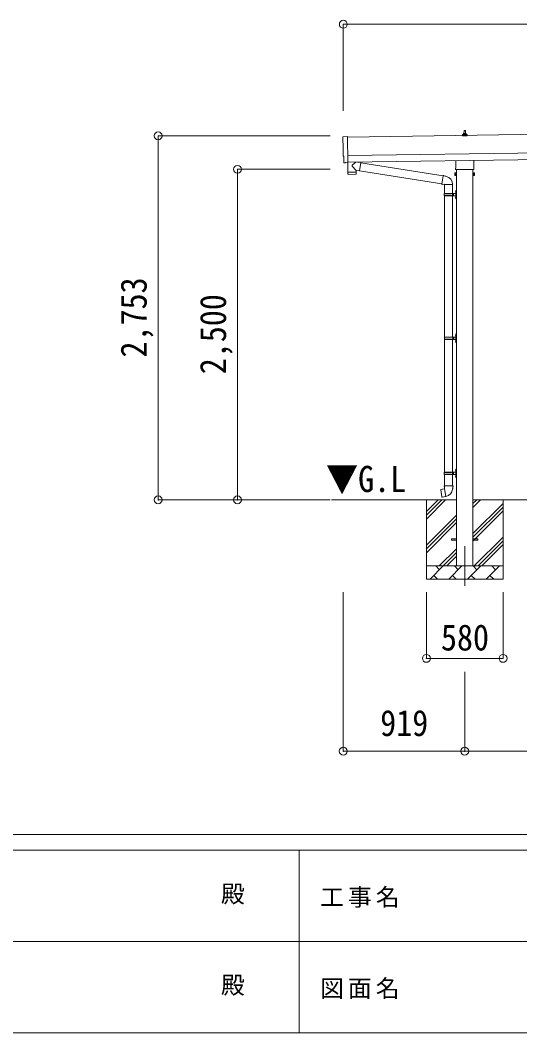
# Model space of a CAD drawing. Units: millimetres at full size, sheet at 1:60. Extents: x -16864 to 16864, y -11640 to 11640.
# Drawn here: x -3007 to 770, y -11640 to -3981 of the extents above; entities that cross this region are included whole.
import ezdxf
from ezdxf.enums import TextEntityAlignment as Align

# ---------------------------------------------------------------- set-up
doc = ezdxf.new("R2010")
doc.units = ezdxf.units.MM
doc.header["$LTSCALE"] = 60
doc.header["$PDMODE"] = 32
doc.header["$PDSIZE"] = 60
doc.linetypes.add('CHAIN1', pattern=[8, 5, -1, 1, -1])
for name, color, linetype, lineweight in [('0-1_Defpoints', 7, 'CHAIN1', 9), ('0-2_TEXT1', 4, 'Continuous', 9), ('0-3_SHAPE', 7, 'Continuous', 9), ('0-7_PARTS2', 7, 'Continuous', 9), ('0-8_TABLE1', 6, 'Continuous', 9), ('0-9_DIM1', 7, 'Continuous', 9), ('F-0', 7, 'Continuous', 9)]:
    doc.layers.add(name, color=color, linetype=linetype, lineweight=lineweight)
doc.styles.add('ＭＳ ゴシック', font='')
doc.styles.get('ＭＳ ゴシック').set_extended_font_data('MS Gothic')

msp = doc.modelspace()

# ---------------------------------------------------------------- linework, layer by layer
at = {"layer": '0-1_Defpoints'}
msp.add_line((354.36, -7959.13), (354.36, -8308.13), dxfattribs=at)
at = {"layer": '0-2_TEXT1'}
for p, q in [((4832.1, -4788.76), (-532.85, -4865.4)), ((348.66, -4839.87), (349.39, -4816.35)), ((350.39, -4815.37), (358.94, -4815.37)), ((359.94, -4816.35), (360.66, -4839.87)), ((336.41, -4855.37), (336.41, -4847.66)), ((372.91, -4855.37), (336.41, -4855.37)), ((336.79, -4846.87), (372.53, -4846.87)), ((337.18, -4846.69), (343.9, -4845.06)), ((344.28, -4844.87), (365.04, -4844.87)), ((344.66, -4844.08), (344.66, -4839.87)), ((345.66, -4839.87), (363.66, -4839.87)), ((364.66, -4844.08), (364.66, -4839.87)), ((372.15, -4846.69), (365.43, -4845.06)), ((372.91, -4855.37), (372.91, -4847.66)), ((-530.85, -5005.38), (4834.1, -4928.74)), ((-530.13, -5055.38), (4834.82, -4978.74)), ((286.06, -5099.36), (286.06, -5043.72)), ((422.66, -5041.77), (422.66, -5099.36)), ((-549.71, -5059.43), (-556.63, -5059.16)), ((284.36, -5108.13), (284.36, -5102.63)), ((422.29, -5111.63), (286.42, -5111.63)), ((291.86, -5111.63), (291.86, -8109.13)), ((416.86, -8109.13), (416.86, -5111.63)), ((424.36, -5102.63), (424.36, -5108.13)), ((280.36, -5137.63), (281.11, -5136.32)), ((280.36, -5137.63), (280.36, -5154.63)), ((280.36, -5154.63), (281.11, -5155.95)), ((287.36, -5141.22), (281.11, -5141.22)), ((287.36, -5151.04), (281.11, -5151.04)), ((287.36, -5155.95), (281.11, -5155.95)), ((289.86, -5155.33), (287.36, -5155.33)), ((418.86, -5155.33), (421.36, -5155.33)), ((421.36, -5141.22), (427.6, -5141.22)), ((421.36, -5151.04), (427.6, -5151.04)), ((421.36, -5155.95), (427.6, -5155.95)), ((428.36, -5137.63), (427.6, -5136.32)), ((428.36, -5154.63), (427.6, -5155.95)), ((428.36, -5137.63), (428.36, -5154.63)), ((254.36, -7904.63), (291.86, -7904.63)), ((254.36, -7913.63), (254.36, -7904.63)), ((254.36, -7904.63), (291.86, -7904.63)), ((254.36, -7913.63), (254.36, -7904.63)), ((254.36, -7913.63), (291.86, -7913.63)), ((254.36, -7913.63), (291.86, -7913.63)), ((416.86, -7904.63), (454.36, -7904.63)), ((416.86, -7904.63), (454.36, -7904.63)), ((416.86, -7913.63), (454.36, -7913.63)), ((416.86, -7913.63), (454.36, -7913.63)), ((454.36, -7913.63), (454.36, -7904.63)), ((454.36, -7913.63), (454.36, -7904.63))]:
    msp.add_line(p, q, dxfattribs=at)
for points in [[(-564.47, -4862.41), (-532.92, -4860.31), (-530.1, -5058.14)], [(-559.52, -5056.21), (-560.19, -5009.19), (-560.79, -5009.2)], [(-548.97, -5059.14), (-548.32, -5058.5), (-530.08, -5059.15)], [(287.36, -5155.95), (287.36, -5136.32), (281.11, -5136.32)], [(287.36, -5155.33), (287.36, -5136.93), (289.86, -5136.93)], [(421.36, -5155.33), (421.36, -5136.93), (418.86, -5136.93)], [(421.36, -5155.95), (421.36, -5136.32), (427.6, -5136.32)]]:
    msp.add_lwpolyline(points, dxfattribs=at)
for points in [[(289.86, -5156.63), (289.86, -5135.63), (291.86, -5135.63), (291.86, -5156.63)], [(418.86, -5156.63), (418.86, -5135.63), (416.86, -5135.63), (416.86, -5156.63)]]:
    msp.add_lwpolyline(points, close=True, dxfattribs=at)
for centre, radius, start, end in [((350.39, -4816.37), 1, 90, 178.60509), ((358.94, -4816.37), 1, 1.39491, 90), ((337.41, -4847.66), 1, 103.62699, 180), ((343.66, -4844.08), 1, 283.62699, 0), ((348.75, -4840.51), 4.13, 90, 171.17633), ((345.66, -4840.87), 1, 90, 180), ((358, -4839.87), 4.83, 133.60282, 180), ((351.33, -4839.87), 4.83, 0, 46.39718), ((360.58, -4840.51), 4.13, 8.82367, 90), ((363.66, -4840.87), 1, 0, 90), ((365.66, -4844.08), 1, 180, 256.37301), ((371.91, -4847.66), 1, 0, 76.37301), ((288.36, -5102.63), 4, 125.09963, 180), ((288.36, -5108.13), 4, 180, 194.47751), ((288.36, -5108.13), 4, 194.47751, 241.04498), ((420.36, -5108.13), 4, 298.95502, 345.52249), ((420.36, -5102.63), 4, 0, 54.90037), ((420.36, -5108.13), 4, 345.52249, 0), ((284.7, -5138.77), 4.34, 145.61575, 214.38425), ((284.7, -5153.49), 4.34, 145.61575, 214.38425), ((296.6, -5146.13), 16.24, 162.41205, 197.58795), ((412.11, -5146.13), 16.24, 342.41205, 17.58795), ((424.01, -5138.77), 4.34, 325.61575, 34.38425), ((424.01, -5153.49), 4.34, 325.61575, 34.38425)]:
    msp.add_arc(centre, radius, start, end, dxfattribs=at)
for centre, major_axis, ratio, start_param, end_param in [((-564.27, -4865.41), (-3, -0.04), 0.99863, 4.7647489, 6.2979817), ((-5328.63, -5003.9), (4762.89, 68.04), 0.99863, 6.2686928, 6.2979817), ((-560.85, -5004.8), (-4.41, -0.06), 0.99863, 6.2686928, 7.8539816), ((-556.51, -5056.16), (-2.15, -2.1), 0.9974, 5.5252311, 7.0411395), ((-549.67, -5058.43), (-0.717, -0.7), 0.9974, 0.7579542, 1.5707963)]:
    msp.add_ellipse(centre, major_axis=major_axis, ratio=ratio, start_param=start_param, end_param=end_param, dxfattribs=at)
at = {"layer": '0-3_SHAPE'}
for p, q in [((291.86, -7609.13), (-652.3, -7609.13)), ((64.36, -7725.9), (181.12, -7609.13)), ((64.36, -7754.18), (209.41, -7609.13)), ((64.36, -7697.61), (152.84, -7609.13)), ((64.36, -7609.13), (64.36, -8209.13)), ((3291.86, -7609.13), (416.86, -7609.13)), ((416.86, -7637.96), (445.68, -7609.13)), ((416.86, -7666.24), (473.96, -7609.13)), ((416.86, -7864.23), (644.36, -7636.73)), ((644.36, -7609.13), (644.36, -8209.13)), ((64.36, -7952.17), (291.86, -7724.67)), ((416.86, -7892.51), (644.36, -7665.01)), ((416.86, -7920.8), (644.36, -7693.3)), ((64.36, -7980.46), (291.86, -7752.96)), ((64.36, -8008.74), (291.86, -7781.24)), ((426.51, -8109.13), (644.36, -7891.29)), ((454.8, -8109.13), (644.36, -7919.57)), ((483.08, -8109.13), (644.36, -7947.86)), ((161.95, -8109.13), (291.86, -7979.23)), ((190.24, -8109.13), (291.86, -8007.51)), ((218.52, -8109.13), (291.86, -8035.8)), ((64.36, -8109.13), (644.36, -8109.13)), ((92.22, -8209.13), (192.22, -8109.13)), ((163.67, -8137.68), (135.12, -8109.13)), ((233.64, -8209.13), (333.64, -8109.13)), ((305.09, -8137.68), (276.54, -8109.13)), ((375.07, -8209.13), (475.07, -8109.13)), ((446.51, -8137.68), (417.96, -8109.13)), ((516.49, -8209.13), (616.49, -8109.13)), ((587.93, -8137.68), (559.38, -8109.13)), ((120.78, -8180.58), (149.33, -8209.13)), ((262.2, -8180.58), (290.75, -8209.13)), ((403.62, -8180.58), (432.17, -8209.13)), ((545.04, -8180.58), (573.59, -8209.13)), ((644.36, -8209.13), (64.36, -8209.13))]:
    msp.add_line(p, q, dxfattribs=at)
at = {"layer": '0-8_TABLE1'}
for p, q in [((-563.86, -4011.49), (-563.86, -4665.82)), ((10275.06, -4011.49), (-563.86, -4011.49)), ((-1963.86, -4855.84), (-663.17, -4855.84)), ((-1963.86, -4855.84), (-1963.86, -7609.13)), ((-1363.86, -5109.13), (-663.17, -5109.13)), ((-1363.86, -5109.13), (-1363.86, -7609.13)), ((-1963.86, -7609.13), (-663.17, -7609.13)), ((-564.17, -9510.13), (-564.17, -8308.13)), ((64.36, -8808.13), (64.36, -8308.13)), ((644.36, -8808.13), (644.36, -8308.13)), ((64.36, -8808.13), (644.36, -8808.13)), ((354.36, -9510.13), (354.36, -8910.13)), ((354.36, -9510.13), (-564.17, -9510.13)), ((3354.36, -9510.13), (354.36, -9510.13))]:
    msp.add_line(p, q, dxfattribs=at)
for p in [(-563.86, -4011.49), (-1963.86, -4855.84), (-1363.86, -5109.13), (-1963.86, -7609.13), (-1363.86, -7609.13), (64.36, -8808.13), (644.36, -8808.13), (-564.17, -9510.13), (354.36, -9510.13)]:
    msp.add_point(p, dxfattribs=at)
at = {"layer": '0-9_DIM1'}
for p, q in [((-468.69, -5054.5), (-496.34, -5077.01)), ((-431.07, -5058.51), (-456.91, -5054.33)), ((-530.1, -5058.14), (-530.08, -5059.15)), ((-524.96, -5130.31), (-524.93, -5131.31)), ((-465.64, -5117.45), (-496.51, -5084.34)), ((-469.97, -5129.53), (-469.97, -5130.53)), ((-465.64, -5117.45), (-441.23, -5121.39)), ((-465.64, -5117.45), (-465.47, -5129.46)), ((-431.07, -5058.51), (-441.23, -5121.39)), ((-440.94, -5119.57), (180.37, -5218.49)), ((-431.36, -5060.33), (190.79, -5159.39)), ((-529.45, -5131.38), (-529.03, -5144.42)), ((-468.45, -5146.51), (-525.99, -5147.33)), ((180.05, -5220.3), (185.58, -5188.94)), ((191.11, -5157.57), (185.58, -5188.94)), ((191.11, -5157.57), (192.26, -5155.59)), ((192.26, -5155.59), (195.82, -5156.22)), ((195.82, -5156.22), (196.23, -5158.57)), ((210.75, -5161.39), (212.43, -5163.02)), ((212.43, -5163.02), (214.55, -5163.47)), ((180.05, -5220.3), (180.45, -5222.56)), ((180.05, -5220.3), (185.2, -5221.12)), ((180.45, -5222.56), (184.01, -5223.19)), ((184.01, -5223.19), (185.2, -5221.12)), ((185.2, -5221.12), (199.81, -5223.43)), ((199.81, -5223.43), (202.01, -5222.45)), ((262.31, -5222.85), (201.13, -5222.85)), ((201.86, -5222.85), (201.86, -5292.14)), ((261.86, -5222.85), (261.86, -5292.14)), ((285.55, -5274.99), (287.6, -5275.99)), ((286.82, -5272.99), (287.46, -5272.99)), ((286.82, -5272.99), (286.82, -5281.29)), ((286.82, -5281.29), (287.46, -5281.29)), ((287.46, -5272.99), (287.46, -5281.29)), ((287.46, -5272.99), (287.86, -5273.39)), ((287.46, -5281.29), (287.86, -5280.89)), ((287.6, -5275.99), (288.21, -5277.14)), ((287.86, -5269.14), (290.86, -5267.64)), ((287.86, -5269.14), (287.86, -5301.14)), ((287.86, -5273.39), (287.86, -5280.89)), ((290.86, -5267.64), (290.86, -5301.14)), ((290.86, -5267.64), (291.86, -5267.64)), ((291.86, -5267.64), (291.86, -5301.14)), ((198.86, -5294.14), (249.19, -5294.14)), ((198.86, -5308.14), (249.19, -5308.14)), ((199.86, -5292.14), (285.86, -5292.14)), ((199.86, -5292.14), (199.86, -5294.14)), ((199.86, -5310.14), (199.86, -5308.14)), ((199.86, -5310.14), (285.86, -5310.14)), ((201.86, -5310.14), (201.86, -6377.63)), ((258.86, -5292.14), (258.86, -5296.64)), ((258.86, -5296.64), (260.86, -5296.64)), ((258.86, -5310.14), (258.86, -5305.64)), ((258.86, -5305.64), (260.86, -5305.64)), ((260.86, -5296.64), (260.86, -5301.14)), ((260.86, -5305.64), (260.86, -5301.14)), ((261.86, -5310.14), (261.86, -6377.63)), ((266.86, -5292.14), (266.86, -5301.14)), ((266.86, -5296.64), (269.86, -5296.64)), ((266.86, -5310.14), (266.86, -5301.14)), ((266.86, -5305.64), (269.86, -5305.64)), ((269.86, -5296.64), (269.86, -5301.14)), ((269.86, -5305.64), (269.86, -5301.14)), ((285.55, -5322.99), (287.6, -5323.99)), ((286.82, -5320.99), (287.46, -5320.99)), ((286.82, -5320.99), (286.82, -5329.29)), ((286.82, -5329.29), (287.46, -5329.29)), ((287.46, -5320.99), (287.46, -5329.29)), ((287.46, -5320.99), (287.86, -5321.39)), ((287.46, -5329.29), (287.86, -5328.89)), ((287.6, -5323.99), (288.21, -5325.14)), ((287.86, -5333.14), (287.86, -5301.14)), ((287.86, -5321.39), (287.86, -5328.89)), ((287.86, -5333.14), (290.86, -5334.64)), ((290.86, -5334.64), (290.86, -5301.14)), ((290.86, -5334.64), (291.86, -5334.64)), ((291.86, -5334.64), (291.86, -5301.14)), ((287.86, -6354.63), (290.86, -6353.13)), ((287.86, -6354.63), (287.86, -6386.63)), ((290.86, -6353.13), (290.86, -6386.63)), ((290.86, -6353.13), (291.86, -6353.13)), ((291.86, -6353.13), (291.86, -6386.63)), ((201.36, -6379.63), (251.69, -6379.63)), ((201.36, -6393.63), (251.69, -6393.63)), ((201.86, -6395.62), (201.86, -7400.13)), ((202.36, -6377.63), (202.36, -6379.63)), ((202.36, -6377.63), (285.86, -6377.63)), ((202.36, -6395.63), (202.36, -6393.63)), ((202.36, -6395.63), (285.86, -6395.63)), ((261.36, -6377.63), (261.36, -6382.13)), ((261.36, -6382.13), (263.36, -6382.13)), ((261.36, -6395.63), (261.36, -6391.13)), ((261.36, -6391.13), (263.36, -6391.13)), ((261.86, -6395.62), (261.86, -7400.13)), ((263.36, -6382.13), (263.36, -6386.63)), ((263.36, -6391.13), (263.36, -6386.63)), ((269.36, -6377.63), (269.36, -6386.63)), ((269.36, -6382.13), (272.36, -6382.13)), ((269.36, -6395.63), (269.36, -6386.63)), ((269.36, -6391.13), (272.36, -6391.13)), ((272.36, -6382.13), (272.36, -6386.63)), ((272.36, -6391.13), (272.36, -6386.63)), ((285.55, -6360.48), (287.6, -6361.48)), ((285.55, -6408.48), (287.6, -6409.48)), ((286.82, -6358.48), (287.46, -6358.48)), ((286.82, -6358.48), (286.82, -6366.78)), ((286.82, -6366.78), (287.46, -6366.78)), ((286.82, -6406.48), (287.46, -6406.48)), ((286.82, -6406.48), (286.82, -6414.78)), ((286.82, -6414.78), (287.46, -6414.78)), ((287.46, -6358.48), (287.46, -6366.78)), ((287.46, -6358.48), (287.86, -6358.88)), ((287.46, -6366.78), (287.86, -6366.38)), ((287.46, -6406.48), (287.46, -6414.78)), ((287.46, -6406.48), (287.86, -6406.88)), ((287.46, -6414.78), (287.86, -6414.38)), ((287.6, -6361.48), (288.21, -6362.63)), ((287.6, -6409.48), (288.21, -6410.63)), ((287.86, -6358.88), (287.86, -6366.38)), ((287.86, -6418.63), (287.86, -6386.63)), ((287.86, -6406.88), (287.86, -6414.38)), ((287.86, -6418.63), (290.86, -6420.13)), ((290.86, -6420.13), (290.86, -6386.63)), ((290.86, -6420.13), (291.86, -6420.13)), ((291.86, -6420.13), (291.86, -6386.63)), ((198.86, -7402.13), (249.19, -7402.13)), ((198.86, -7416.13), (249.19, -7416.13)), ((199.86, -7400.13), (285.86, -7400.13)), ((199.86, -7400.13), (199.86, -7402.13)), ((199.86, -7418.13), (199.86, -7416.13)), ((199.86, -7418.13), (285.86, -7418.13)), ((201.86, -7418.13), (201.86, -7503.06)), ((258.86, -7400.13), (258.86, -7404.63)), ((258.86, -7404.63), (260.86, -7404.63)), ((258.86, -7418.13), (258.86, -7413.63)), ((258.86, -7413.63), (260.86, -7413.63)), ((260.86, -7404.63), (260.86, -7409.13)), ((260.86, -7413.63), (260.86, -7409.13)), ((261.86, -7418.13), (261.86, -7503.06)), ((266.86, -7400.13), (266.86, -7409.13)), ((266.86, -7404.63), (269.86, -7404.63)), ((266.86, -7418.13), (266.86, -7409.13)), ((266.86, -7413.63), (269.86, -7413.63)), ((269.86, -7404.63), (269.86, -7409.13)), ((269.86, -7413.63), (269.86, -7409.13)), ((285.55, -7382.98), (287.6, -7383.98)), ((286.82, -7380.98), (287.46, -7380.98)), ((286.82, -7380.98), (286.82, -7389.28)), ((286.82, -7389.28), (287.46, -7389.28)), ((287.46, -7380.98), (287.46, -7389.28)), ((287.46, -7380.98), (287.86, -7381.38)), ((287.46, -7389.28), (287.86, -7388.88)), ((287.6, -7383.98), (288.21, -7385.13)), ((287.86, -7377.13), (290.86, -7375.63)), ((287.86, -7377.13), (287.86, -7409.13)), ((287.86, -7381.38), (287.86, -7388.88)), ((287.86, -7441.13), (287.86, -7409.13)), ((290.86, -7375.63), (290.86, -7409.13)), ((290.86, -7375.63), (291.86, -7375.63)), ((290.86, -7442.63), (290.86, -7409.13)), ((291.86, -7375.63), (291.86, -7409.13)), ((291.86, -7442.63), (291.86, -7409.13)), ((200.01, -7503.06), (197.86, -7503.84)), ((197.86, -7503.84), (197.86, -7507.46)), ((200.01, -7503.06), (231.86, -7503.06)), ((200.01, -7503.06), (200.1, -7508.27)), ((263.71, -7503.06), (231.86, -7503.06)), ((263.71, -7503.06), (265.86, -7503.84)), ((265.86, -7503.84), (265.86, -7507.46)), ((285.55, -7430.98), (287.6, -7431.98)), ((286.82, -7428.98), (287.46, -7428.98)), ((286.82, -7428.98), (286.82, -7437.28)), ((286.82, -7437.28), (287.46, -7437.28)), ((287.46, -7428.98), (287.46, -7437.28)), ((287.46, -7428.98), (287.86, -7429.38)), ((287.46, -7437.28), (287.86, -7436.88)), ((287.6, -7431.98), (288.21, -7433.13)), ((287.86, -7429.38), (287.86, -7436.88)), ((287.86, -7441.13), (290.86, -7442.63)), ((290.86, -7442.63), (291.86, -7442.63)), ((173.4, -7531.51), (172.59, -7532.68)), ((172.59, -7532.68), (182.21, -7587.24)), ((201.26, -7526.26), (173.4, -7531.51)), ((186.14, -7528.91), (185.93, -7529.15)), ((197.86, -7507.46), (200.1, -7508.27)), ((200.1, -7508.27), (200.35, -7523.06)), ((200.35, -7523.06), (201.71, -7525.06)), ((211.62, -7583.55), (201.48, -7526.08)), ((201.51, -7525.26), (201.51, -7525.96)), ((201.71, -7525.06), (201.67, -7525.06)), ((262.04, -7525), (261.97, -7527.16)), ((263.36, -7523.06), (262.04, -7525)), ((265.86, -7507.46), (263.61, -7508.27)), ((196.23, -7586.15), (195.95, -7585.99)), ((211.92, -7584.32), (211.68, -7583.66))]:
    msp.add_line(p, q, dxfattribs=at)
for points in [[(-530.48, -5059.13), (-529.46, -5130.38), (-465.47, -5129.46)], [(-465.5, -5143.52), (-465.46, -5130.46), (-529.45, -5131.38)], [(191.11, -5157.57), (196.23, -5158.57), (210.75, -5161.39)], [(285.55, -5279.29), (287.6, -5278.29), (288.21, -5277.14)], [(285.55, -5327.29), (287.6, -5326.29), (288.21, -5325.14)], [(285.55, -6364.78), (287.6, -6363.78), (288.21, -6362.63)], [(285.55, -6412.78), (287.6, -6411.78), (288.21, -6410.63)], [(285.55, -7387.28), (287.6, -7386.28), (288.21, -7385.13)], [(263.71, -7503.06), (263.61, -7508.27), (263.36, -7523.06)], [(285.55, -7435.28), (287.6, -7434.28), (288.21, -7433.13)], [(188.38, -7528.69), (188.1, -7528.54), (186.14, -7528.91)], [(211.35, -7583.46), (183.37, -7588.06), (182.21, -7587.24)], [(198.42, -7585.59), (198.2, -7585.82), (196.23, -7586.15)]]:
    msp.add_lwpolyline(points, dxfattribs=at)
for centre, radius, start, end in [((-493.03, -5080.76), 5, 131.47396, 225.79244), ((-526.04, -5144.33), 3, 181.81845, 270.86677), ((-468.5, -5143.51), 3, 270.81845, 359.81845), ((202.01, -5222.45), 60.3, 359.62495, 78), ((291.15, -5277.14), 6, 136.21765, 223.78235), ((247.61, -5301.14), 49.25, 171.82876, 180.00002), ((247.61, -5301.14), 49.25, 180.00002, 188.17127), ((249.19, -5292.14), 2, 270, 359.99998), ((249.19, -5310.14), 2, 0.00005, 90.00004), ((291.15, -5325.14), 6, 136.21765, 223.78235), ((285.86, -5290.14), 2, 270, 359.99998), ((285.86, -5312.14), 2, 0.00005, 90.00004), ((250.11, -6386.63), 49.25, 171.82876, 180.00002), ((250.11, -6386.63), 49.25, 180.00002, 188.17127), ((251.69, -6377.63), 2, 270, 359.99998), ((251.69, -6395.63), 2, 0.00005, 90.00004), ((291.15, -6362.63), 6, 136.21765, 223.78235), ((291.15, -6410.63), 6, 136.21765, 223.78235), ((285.86, -6375.63), 2, 270, 359.99998), ((285.86, -6397.63), 2, 0.00005, 90.00004), ((247.61, -7409.13), 49.25, 171.82876, 180.00002), ((247.61, -7409.13), 49.25, 180.00002, 188.17127), ((249.19, -7400.13), 2, 270, 359.99998), ((249.19, -7418.13), 2, 0.00005, 90.00004), ((291.15, -7385.13), 6, 136.21765, 223.78235), ((285.86, -7398.13), 2, 270, 359.99998), ((285.86, -7420.13), 2, 0.00005, 90.00004), ((291.15, -7433.13), 6, 136.21765, 223.78235), ((201.21, -7525.96), 0.3, 280.66842, 0), ((201.71, -7525.26), 0.2, 100, 180), ((201.71, -7525.06), 60.3, 279.96938, 358), ((211.4, -7583.76), 0.3, 20, 99.33158), ((212.11, -7584.25), 0.2, 200, 279.96938)]:
    msp.add_arc(centre, radius, start, end, dxfattribs=at)
at = {"layer": 'F-0', "color": 5, "lineweight": 5}
for p, q in [((-16864.12, -10140), (16015.88, -10140)), ((-16864.12, -10260), (10682.37, -10260)), ((-897.63, -10260), (-897.63, -11640)), ((-6897.63, -10950), (5402.37, -10950)), ((-16864.12, -11640), (16015.88, -11640))]:
    msp.add_line(p, q, dxfattribs=at)

# ---------------------------------------------------------------- texts
at = {"layer": '0-7_PARTS2', "style": 'ＭＳ ゴシック', "width": 0.9}
msp.add_text('▼G.L', height=197.9, dxfattribs=at).set_placement((-695.03, -7609.41), align=Align.BOTTOM_LEFT)
at = {"layer": '0-8_TABLE1', "color": 7, "style": 'ＭＳ ゴシック', "width": 0.9}
for s, p in [('2,753', (-1991.36, -6532.48)), ('2,500', (-1391.36, -6659.13))]:
    msp.add_text(s, height=197.9, rotation=90, dxfattribs=at).set_placement(p, align=Align.BOTTOM_LEFT)
for s, p in [('580', (174.36, -8808.13)), ('919', (-284.91, -9455.13))]:
    msp.add_text(s, height=197.9, dxfattribs=at).set_placement(p, align=Align.BOTTOM_LEFT)
at = {"layer": 'F-0', "style": 'ＭＳ ゴシック'}
for p in [(-1489.06, -10695), (-1489.06, -11385)]:
    msp.add_text('殿', height=132, dxfattribs=at).set_placement(p, align=Align.BOTTOM_LEFT)
at = {"layer": 'F-0', "char_height": 132, "attachment_point": 7, "style": 'ＭＳ ゴシック'}
for s, insert in [('\\T1.17;工事名', (-739.42, -10695)), ('\\T1.17;図面名', (-739.42, -11385))]:
    msp.add_mtext(s, dxfattribs=dict(at, insert=insert))

doc.saveas('drawing.dxf')
